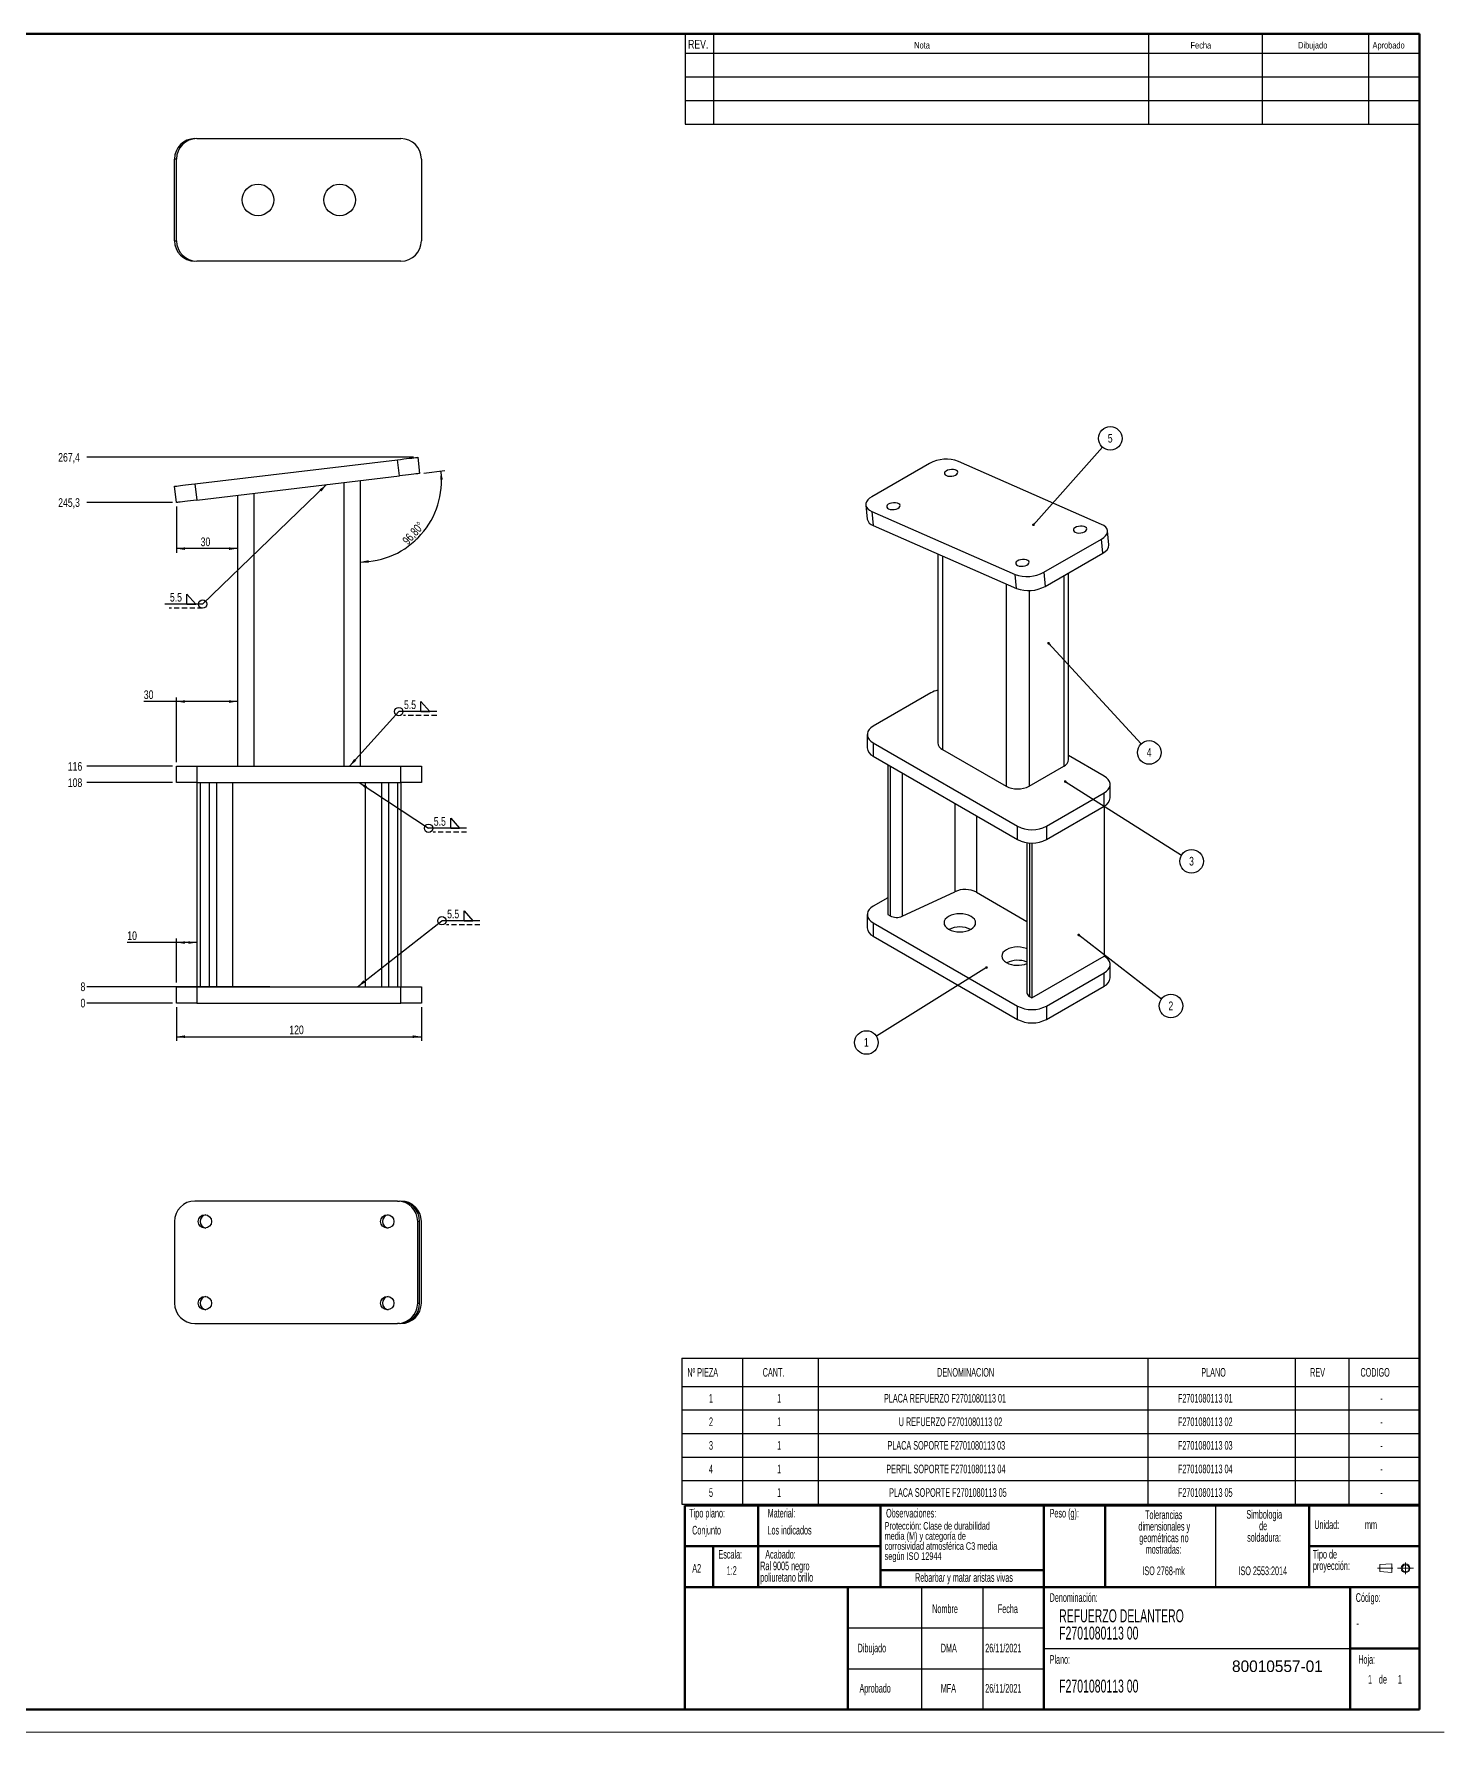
# Model space of a CAD drawing. Header units: millimetres. Extents: x 0 to 594, y 0 to 420.
# Drawn here: x 248.5 to 594, y 0 to 416 of the extents above; entities that cross this region are included whole.
import ezdxf

# ---------------------------------------------------------------- set-up
doc = ezdxf.new("R2010")
doc.units = ezdxf.units.MM
doc.linetypes.add('CENTERX2', pattern=[20.32, 12.7, -2.54, 2.54, -2.54])
doc.linetypes.add('HIDDEN', pattern=[1.905, 1.27, -0.635])
doc.layers.add('FORMATO', color=7, linetype='Continuous')
doc.layers.add('SLD-0', color=179, linetype='Continuous')
doc.styles.add('SLDTEXTSTYLE0', font='TXT', dxfattribs={"width": 0.75})
doc.styles.add('SLDTEXTSTYLE1', font='TXT', dxfattribs={"width": 0.605})
doc.dimstyles.new('SLDDIMSTYLE0', dxfattribs={"dimtxt": 2.116667, "dimasz": 2.116667, "dimexe": 0, "dimexo": 0.0625, "dimgap": 0.529167, "dimtad": 0, "dimtih": 1, "dimtoh": 1, "dimdec": 0, "dimlfac": 2, "dimrnd": 1e-09, "dimdsep": 46, "dimtxsty": 'SLDTEXTSTYLE0', "dimblk1": 'NONE', "dimblk2": 'NONE', "dimsah": 1, "dimcen": 0.09, "dimadec": 0, "dimazin": 2, "dimtfac": 1, "dimtdec": 0, "dimtofl": 0, "dimtmove": 0, "dimatfit": 3, "dimldrblk": 'NONE', "dimfxl": 1, "dimfrac": 2, "dimtolj": 1, "dimtzin": 12, "dimarcsym": 0})
doc.dimstyles.new('SLDDIMSTYLE1', dxfattribs={"dimtxt": 2.116667, "dimasz": 2.116667, "dimexe": 0, "dimexo": 0.0625, "dimgap": 0.529167, "dimtad": 0, "dimtih": 1, "dimtoh": 1, "dimdec": 1, "dimlfac": 2, "dimrnd": 1e-09, "dimzin": 12, "dimdsep": 46, "dimtxsty": 'SLDTEXTSTYLE0', "dimblk1": 'NONE', "dimblk2": 'NONE', "dimsah": 1, "dimcen": 0.09, "dimadec": 0, "dimazin": 3, "dimtfac": 1, "dimtdec": 1, "dimtofl": 0, "dimtmove": 0, "dimatfit": 3, "dimldrblk": 'NONE', "dimfxl": 1, "dimfrac": 2, "dimtolj": 1, "dimtzin": 12, "dimarcsym": 0})
doc.dimstyles.new('SLDDIMSTYLE2', dxfattribs={"dimtxt": 2.116667, "dimasz": 2.116667, "dimexe": 0, "dimexo": 0.0625, "dimgap": 0.529167, "dimtad": 1, "dimdec": 1, "dimlfac": 2, "dimrnd": 1e-09, "dimzin": 12, "dimdsep": 46, "dimtxsty": 'SLDTEXTSTYLE0', "dimsah": 1, "dimcen": 0.09, "dimadec": 0, "dimazin": 3, "dimtfac": 1, "dimtdec": 1, "dimtofl": 0, "dimtmove": 0, "dimatfit": 3, "dimfxl": 1, "dimfrac": 2, "dimtolj": 1, "dimtzin": 12, "dimarcsym": 0})
doc.dimstyles.new('SLDDIMSTYLE3', dxfattribs={"dimtxt": 2.116667, "dimasz": 2.116667, "dimexe": 0, "dimexo": 0.0625, "dimgap": 0.529167, "dimtad": 1, "dimdec": 4, "dimlfac": 2, "dimzin": 12, "dimdsep": 46, "dimtxsty": 'SLDTEXTSTYLE0', "dimsah": 1, "dimcen": 0.09, "dimazin": 3, "dimtfac": 1, "dimtofl": 0, "dimtmove": 0, "dimatfit": 3, "dimfxl": 1, "dimfrac": 2, "dimtolj": 1, "dimtzin": 12, "dimarcsym": 0})
doc.dimstyles.new('SLDDIMSTYLE4', dxfattribs={"dimtxt": 0.18, "dimasz": 2.116667, "dimexe": 0, "dimexo": 0.0625, "dimgap": 0, "dimtad": 0, "dimtih": 1, "dimtoh": 1, "dimdec": 0, "dimrnd": 1e-09, "dimzin": 0, "dimdsep": 46, "dimtxsty": 'Standard', "dimsah": 1, "dimcen": 0.09, "dimadec": 0, "dimazin": 0, "dimtfac": 2.116667, "dimtdec": 0, "dimtofl": 0, "dimtmove": 0, "dimatfit": 3, "dimfxl": 1, "dimfrac": 2, "dimtolj": 1, "dimtzin": 0, "dimarcsym": 0})
doc.dimstyles.new('SLDDIMSTYLE5', dxfattribs={"dimtxt": 0.18, "dimasz": 0.651282, "dimexe": 0, "dimexo": 0.0625, "dimgap": 0, "dimtad": 0, "dimtih": 1, "dimtoh": 1, "dimdec": 0, "dimrnd": 1e-09, "dimzin": 0, "dimdsep": 46, "dimtxsty": 'Standard', "dimblk1": 'DOT', "dimblk2": 'DOT', "dimsah": 1, "dimcen": 0.09, "dimadec": 0, "dimazin": 0, "dimtfac": 0.651282, "dimtdec": 0, "dimtofl": 0, "dimtmove": 0, "dimatfit": 3, "dimldrblk": 'DOT', "dimfxl": 1, "dimfrac": 2, "dimtolj": 1, "dimtzin": 0, "dimarcsym": 0})

# ---------------------------------------------------------------- blocks, each defined once
blk = doc.blocks.new('Bloque3')
at = {"color": 7, "linetype": 'CENTERX2', "lineweight": 18}
for p, q in [((397.92, 130.06), (394.8, 130.06)), ((398.88, 130.02), (402.16, 130.02)), ((400.52, 128.85), (400.52, 131.19))]:
    blk.add_line(p, q, dxfattribs=at)
at = {"color": 7, "linetype": 'Continuous', "lineweight": 18}
for p, q in [((397.68, 130.95), (395.23, 130.77)), ((395.23, 130.77), (395.23, 129.34)), ((397.68, 129.16), (395.23, 129.34)), ((397.68, 130.95), (397.68, 129.16))]:
    blk.add_line(p, q, dxfattribs=at)
for radius in [0.892, 0.713]:
    blk.add_circle((400.52, 130.02), radius, dxfattribs=at)
blk = doc.blocks.new('SW_NOTE_0_1')
at = {"layer": 'SLD-0', "color": 0, "char_height": 3.175, "attachment_point": 1, "style": 'SLDTEXTSTYLE1'}
for s, insert in [('REFUERZO DELANTERO', (0, 4.09)), ('F2701080113 00', (0, -0.14))]:
    blk.add_mtext(s, dxfattribs=dict(at, insert=insert))
blk = doc.blocks.new('SW_NOTE_0_2')
at = {"layer": 'SLD-0', "color": 0, "char_height": 1.8521, "attachment_point": 1, "style": 'SLDTEXTSTYLE1'}
for s, insert in [('media (M) y categoría de', (0, -0.08)), ('Protección: Clase de durabilidad', (0, 2.39)), ('corrosividad atmosférica C3 media', (0, -2.55)), ('según ISO 12944', (0, -5.02))]:
    blk.add_mtext(s, dxfattribs=dict(at, insert=insert))
blk = doc.blocks.new('SW_NOTE_0_3')
at = {"layer": 'SLD-0', "color": 0, "char_height": 2.1167, "attachment_point": 1, "style": 'SLDTEXTSTYLE1'}
for s, insert in [('poliuretano brillo', (0, -0.09)), ('Ral 9005 negro', (0, 2.73))]:
    blk.add_mtext(s, dxfattribs=dict(at, insert=insert))
blk = doc.blocks.new('SW_NOTE_0_4')
at = {"layer": 'SLD-0', "color": 0, "char_height": 2.117, "attachment_point": 2, "style": 'SLDTEXTSTYLE1'}
for s, insert in [('Simbologia', (7.11, 2.73)), ('de', (6.84, -0.09)), ('soldadura:', (7.06, -2.92))]:
    blk.add_mtext(s, dxfattribs=dict(at, insert=insert))
blk = doc.blocks.new('SW_NOTE_0_5')
at = {"layer": 'SLD-0', "color": 0, "attachment_point": 1, "style": 'SLDTEXTSTYLE1'}
for s, insert, char_height in [('Tipo de', (0, 2.73), 2.117), ('proyección:', (0, -0.09), 2.1167)]:
    blk.add_mtext(s, dxfattribs=dict(at, insert=insert, char_height=char_height))
blk = doc.blocks.new('SW_NOTE_0_6')
at = {"layer": 'SLD-0', "color": 0, "attachment_point": 2, "style": 'SLDTEXTSTYLE1'}
for s, insert, char_height in [('dimensionales y', (7.54, -0.09), 2.1167), ('Tolerancias', (7.41, 2.73), 2.1167), ('geométricas no', (7.46, -2.92), 2.1167), ('mostradas:', (7.38, -5.74), 2.117)]:
    blk.add_mtext(s, dxfattribs=dict(at, insert=insert, char_height=char_height))
blk = doc.blocks.new('SW_TABLEANNOTATION_0')
at = {"layer": 'FORMATO', "color": 0}
for p, q in [((0, 0), (0, -6.9)), ((0, 0), (14.94, 0)), ((14.94, 0), (14.94, -6.9)), ((14.94, 0), (33.4, 0)), ((33.4, 0), (33.4, -6.9)), ((33.4, 0), (114.2, 0)), ((114.2, 0), (114.2, -6.9)), ((114.2, 0), (150.3, 0)), ((150.3, 0), (150.3, -6.9)), ((150.3, 0), (163.43, 0)), ((163.43, 0), (163.43, -6.9)), ((163.43, 0), (180.61, 0)), ((180.61, 0), (180.61, -6.9)), ((0, -6.9), (14.94, -6.9)), ((0, -6.9), (0, -12.67)), ((14.94, -6.9), (33.4, -6.9)), ((14.94, -6.9), (14.94, -12.67)), ((33.4, -6.9), (114.2, -6.9)), ((33.4, -6.9), (33.4, -12.67)), ((114.2, -6.9), (150.3, -6.9)), ((114.2, -6.9), (114.2, -12.67)), ((150.3, -6.9), (163.43, -6.9)), ((150.3, -6.9), (150.3, -12.67)), ((163.43, -6.9), (180.61, -6.9)), ((163.43, -6.9), (163.43, -12.67)), ((180.61, -6.9), (180.61, -12.67)), ((0, -12.67), (0, -18.45)), ((0, -12.67), (14.94, -12.67)), ((14.94, -12.67), (14.94, -18.45)), ((14.94, -12.67), (33.4, -12.67)), ((33.4, -12.67), (33.4, -18.45)), ((33.4, -12.67), (114.2, -12.67)), ((114.2, -12.67), (114.2, -18.45)), ((114.2, -12.67), (150.3, -12.67)), ((150.3, -12.67), (150.3, -18.45)), ((150.3, -12.67), (163.43, -12.67)), ((163.43, -12.67), (163.43, -18.45)), ((163.43, -12.67), (180.61, -12.67)), ((180.61, -12.67), (180.61, -18.45)), ((0, -18.45), (0, -24.22)), ((0, -18.45), (14.94, -18.45)), ((14.94, -18.45), (14.94, -24.22)), ((14.94, -18.45), (33.4, -18.45)), ((33.4, -18.45), (33.4, -24.22)), ((33.4, -18.45), (114.2, -18.45)), ((114.2, -18.45), (114.2, -24.22)), ((114.2, -18.45), (150.3, -18.45)), ((150.3, -18.45), (150.3, -24.22)), ((150.3, -18.45), (163.43, -18.45)), ((163.43, -18.45), (163.43, -24.22)), ((163.43, -18.45), (180.61, -18.45)), ((180.61, -18.45), (180.61, -24.22)), ((0, -24.22), (0, -29.99)), ((0, -24.22), (14.94, -24.22)), ((14.94, -24.22), (14.94, -29.99)), ((14.94, -24.22), (33.4, -24.22)), ((33.4, -24.22), (33.4, -29.99)), ((33.4, -24.22), (114.2, -24.22)), ((114.2, -24.22), (114.2, -29.99)), ((114.2, -24.22), (150.3, -24.22)), ((150.3, -24.22), (150.3, -29.99)), ((150.3, -24.22), (163.43, -24.22)), ((163.43, -24.22), (163.43, -29.99)), ((163.43, -24.22), (180.61, -24.22)), ((180.61, -24.22), (180.61, -29.99)), ((0, -29.99), (0, -35.77)), ((0, -29.99), (14.94, -29.99)), ((14.94, -29.99), (14.94, -35.77)), ((14.94, -29.99), (33.4, -29.99)), ((33.4, -29.99), (33.4, -35.77)), ((33.4, -29.99), (114.2, -29.99)), ((114.2, -29.99), (114.2, -35.77)), ((114.2, -29.99), (150.3, -29.99)), ((150.3, -29.99), (150.3, -35.77)), ((150.3, -29.99), (163.43, -29.99)), ((163.43, -29.99), (163.43, -35.77)), ((163.43, -29.99), (180.61, -29.99)), ((180.61, -29.99), (180.61, -35.77)), ((0, -35.77), (14.94, -35.77)), ((14.94, -35.77), (33.4, -35.77)), ((33.4, -35.77), (114.2, -35.77)), ((114.2, -35.77), (150.3, -35.77)), ((150.3, -35.77), (163.43, -35.77)), ((163.43, -35.77), (180.61, -35.77))]:
    blk.add_line(p, q, dxfattribs=at)
at = {"layer": 'FORMATO', "color": 0, "attachment_point": 1, "style": 'SLDTEXTSTYLE1'}
for s, insert, char_height in [('Nº PIEZA', (1.39, -2.4), 2.117), ('CANT.', (19.86, -2.4), 2.117), ('DENOMINACION', (62.59, -2.4), 2.1167), ('PLANO', (127.31, -2.4), 2.117), ('REV', (153.97, -2.4), 2.117), ('CODIGO', (166.3, -2.4), 2.117), ('1', (6.69, -8.74), 2.12), ('1', (23.39, -8.74), 2.12), ('PLACA REFUERZO F2701080113 01', (49.58, -8.74), 2.1167), ('F2701080113 01', (121.59, -8.74), 2.1167), ('-', (171.16, -8.74), 2.12), ('2', (6.69, -14.51), 2.12), ('1', (23.39, -14.51), 2.12), ('U REFUERZO F2701080113 02', (53.18, -14.51), 2.1167), ('F2701080113 02', (121.59, -14.51), 2.1167), ('-', (171.16, -14.51), 2.12), ('3', (6.69, -20.29), 2.12), ('1', (23.39, -20.29), 2.12), ('PLACA SOPORTE F2701080113 03', (50.44, -20.29), 2.1167), ('F2701080113 03', (121.59, -20.29), 2.1167), ('-', (171.16, -20.29), 2.12), ('4', (6.69, -26.06), 2.12), ('1', (23.39, -26.06), 2.12), ('PERFIL SOPORTE F2701080113 04', (50.13, -26.06), 2.1167), ('F2701080113 04', (121.59, -26.06), 2.1167), ('-', (171.16, -26.06), 2.12), ('5', (6.69, -31.84), 2.12), ('1', (23.39, -31.84), 2.12), ('PLACA SOPORTE F2701080113 05', (50.83, -31.84), 2.1167), ('F2701080113 05', (121.59, -31.84), 2.1167), ('-', (171.16, -31.84), 2.12)]:
    blk.add_mtext(s, dxfattribs=dict(at, insert=insert, char_height=char_height))
blk = doc.blocks.new('_D')
at = {"layer": 'FORMATO', "transparency": 16777216}
blk.add_line((282.45, 178.61), (261.52, 178.61), dxfattribs=at)
at = {"layer": 'FORMATO', "transparency": 16777216, "insert": (259.95, 179.66), "char_height": 2.12, "attachment_point": 1, "style": 'SLDTEXTSTYLE0'}
blk.add_mtext('0', dxfattribs=at)
blk = doc.blocks.new('_None')
blk = doc.blocks.new('_D_1')
at = {"layer": 'FORMATO', "color": 7, "transparency": 16777216}
blk.add_line((306.32, 182.61), (261.52, 182.61), dxfattribs=at)
at = {"layer": 'FORMATO', "color": 7, "transparency": 16777216, "insert": (259.95, 183.66), "char_height": 2.12, "attachment_point": 1, "style": 'SLDTEXTSTYLE0'}
blk.add_mtext('8', dxfattribs=at)
blk = doc.blocks.new('_D_2')
at = {"layer": 'FORMATO', "color": 7, "transparency": 16777216}
blk.add_line((282.45, 232.61), (261.52, 232.61), dxfattribs=at)
at = {"layer": 'FORMATO', "color": 7, "transparency": 16777216, "insert": (256.83, 233.66), "char_height": 2.117, "attachment_point": 1, "style": 'SLDTEXTSTYLE0'}
blk.add_mtext('108', dxfattribs=at)
blk = doc.blocks.new('_D_3')
at = {"layer": 'FORMATO', "color": 7, "transparency": 16777216}
blk.add_line((282.45, 236.61), (261.52, 236.61), dxfattribs=at)
at = {"layer": 'FORMATO', "color": 7, "transparency": 16777216, "insert": (256.83, 237.66), "char_height": 2.117, "attachment_point": 1, "style": 'SLDTEXTSTYLE0'}
blk.add_mtext('116', dxfattribs=at)
blk = doc.blocks.new('_D_4')
at = {"layer": 'FORMATO', "color": 7, "transparency": 16777216}
blk.add_line((282.45, 301.25), (261.52, 301.25), dxfattribs=at)
at = {"layer": 'FORMATO', "color": 7, "transparency": 16777216, "insert": (254.48, 302.29), "char_height": 2.117, "attachment_point": 1, "style": 'SLDTEXTSTYLE0'}
blk.add_mtext('245,3', dxfattribs=at)
blk = doc.blocks.new('_D_5')
at = {"layer": 'FORMATO', "color": 7, "transparency": 16777216}
blk.add_line((341.55, 312.32), (261.52, 312.32), dxfattribs=at)
at = {"layer": 'FORMATO', "color": 7, "transparency": 16777216, "insert": (254.48, 313.37), "char_height": 2.117, "attachment_point": 1, "style": 'SLDTEXTSTYLE0'}
blk.add_mtext('267,4', dxfattribs=at)
blk = doc.blocks.new('_D_6')
at = {"layer": 'FORMATO', "color": 7, "transparency": 16777216}
for p, q in [((283.45, 177.61), (283.45, 169.37)), ((343.45, 177.61), (343.45, 169.37)), ((283.45, 170.37), (343.45, 170.37))]:
    blk.add_line(p, q, dxfattribs=at)
for points in [[(283.45, 170.37), (285.56, 170.04), (285.56, 170.7)], [(343.45, 170.37), (341.33, 170.7), (341.33, 170.04)]]:
    blk.add_solid(points, dxfattribs=at)
at = {"layer": 'FORMATO', "color": 7, "transparency": 16777216, "insert": (311.1, 173.1), "char_height": 2.117, "attachment_point": 1, "style": 'SLDTEXTSTYLE0'}
blk.add_mtext('120', dxfattribs=at)
blk = doc.blocks.new('_D_7')
at = {"layer": 'FORMATO', "color": 7, "transparency": 16777216}
for p, q in [((283.45, 193.44), (271.41, 193.44)), ((283.45, 183.61), (283.45, 194.44)), ((288.45, 193.44), (283.45, 193.44))]:
    blk.add_line(p, q, dxfattribs=at)
for points in [[(283.45, 193.44), (285.56, 193.11), (285.56, 193.76)], [(288.45, 193.44), (286.33, 193.76), (286.33, 193.11)]]:
    blk.add_solid(points, dxfattribs=at)
at = {"layer": 'FORMATO', "color": 7, "transparency": 16777216, "insert": (271.41, 196.17), "char_height": 2.117, "attachment_point": 1, "style": 'SLDTEXTSTYLE0'}
blk.add_mtext('10', dxfattribs=at)
blk = doc.blocks.new('_D_8')
at = {"layer": 'FORMATO', "color": 7, "transparency": 16777216}
for p, q in [((283.45, 252.49), (275.45, 252.49)), ((283.45, 237.61), (283.45, 253.49)), ((298.45, 252.49), (283.45, 252.49))]:
    blk.add_line(p, q, dxfattribs=at)
for points in [[(283.45, 252.49), (285.56, 252.16), (285.56, 252.81)], [(298.45, 252.49), (296.33, 252.81), (296.33, 252.16)]]:
    blk.add_solid(points, dxfattribs=at)
at = {"layer": 'FORMATO', "color": 7, "transparency": 16777216, "insert": (275.45, 255.22), "char_height": 2.117, "attachment_point": 1, "style": 'SLDTEXTSTYLE0'}
blk.add_mtext('30', dxfattribs=at)
blk = doc.blocks.new('_D_9')
at = {"layer": 'FORMATO', "color": 7, "transparency": 16777216}
for p, q in [((283.45, 300.25), (283.45, 288.95)), ((298.45, 289.95), (283.45, 289.95))]:
    blk.add_line(p, q, dxfattribs=at)
for points in [[(283.45, 289.95), (285.56, 289.62), (285.56, 290.27)], [(298.45, 289.95), (296.33, 290.27), (296.33, 289.62)]]:
    blk.add_solid(points, dxfattribs=at)
at = {"layer": 'FORMATO', "color": 7, "transparency": 16777216, "insert": (289.38, 292.67), "char_height": 2.117, "attachment_point": 1, "style": 'SLDTEXTSTYLE0'}
blk.add_mtext('30', dxfattribs=at)
blk = doc.blocks.new('_D_10')
at = {"layer": 'FORMATO', "color": 7, "transparency": 16777216}
blk.add_line((344.02, 308.47), (349.24, 309.09), dxfattribs=at)
blk.add_arc((328.45, 306.61), 19.94, 270, 6.8, dxfattribs=at)
for points in [[(348.24, 308.97), (348.06, 306.84), (348.71, 306.88)], [(328.45, 286.67), (330.58, 286.46), (330.54, 287.11)]]:
    blk.add_solid(points, dxfattribs=at)
at = {"layer": 'FORMATO', "color": 7, "transparency": 16777216, "insert": (338.6, 292.13), "char_height": 2.117, "attachment_point": 1, "rotation": 48.4, "style": 'SLDTEXTSTYLE0'}
blk.add_mtext('96,80°', dxfattribs=at)
blk = doc.blocks.new('SW_SYMBOL_WELD_FILL')
at = {"layer": 'FORMATO', "color": 0}
for p, q in [((100, 0), (100, 900)), ((100, 900), (900, 0)), ((100, 0), (900, 0))]:
    blk.add_line(p, q, dxfattribs=at)
blk = doc.blocks.new('SW_WELDSYMBOL_0')
at = {"layer": 'FORMATO', "color": 0}
blk.add_line((9.3, 0), (0, 0), dxfattribs=at)
at = {"layer": 'FORMATO', "color": 0, "linetype": 'HIDDEN'}
blk.add_line((9.3, -1), (1.13, -1), dxfattribs=at)
at = {"layer": 'FORMATO', "color": 0}
blk.add_circle((0, 0), 1.02, dxfattribs=at)
at = {"layer": 'FORMATO', "color": 0, "xscale": 0.0027037109375, "yscale": 0.0027037109375, "zscale": 0.0027037109375}
blk.add_blockref('SW_SYMBOL_WELD_FILL', (5.17, 0.01), dxfattribs=at)
at = {"layer": 'FORMATO', "color": 0, "insert": (1.28, 2.73), "char_height": 2.117, "attachment_point": 1, "style": 'SLDTEXTSTYLE0'}
blk.add_mtext('5.5', dxfattribs=at)
blk = doc.blocks.new('SW_WELDSYMBOL_1')
at = {"layer": 'FORMATO', "color": 0}
blk.add_line((9.3, 0), (0, 0), dxfattribs=at)
at = {"layer": 'FORMATO', "color": 0, "linetype": 'HIDDEN'}
blk.add_line((9.3, -1), (1.13, -1), dxfattribs=at)
at = {"layer": 'FORMATO', "color": 0}
blk.add_circle((0, 0), 1.02, dxfattribs=at)
at = {"layer": 'FORMATO', "color": 0, "xscale": 0.0027037109375, "yscale": 0.0027037109375, "zscale": 0.0027037109375}
blk.add_blockref('SW_SYMBOL_WELD_FILL', (5.17, 0.01), dxfattribs=at)
at = {"layer": 'FORMATO', "color": 0, "insert": (1.28, 2.73), "char_height": 2.117, "attachment_point": 1, "style": 'SLDTEXTSTYLE0'}
blk.add_mtext('5.5', dxfattribs=at)
blk = doc.blocks.new('SW_WELDSYMBOL_2')
at = {"layer": 'FORMATO', "color": 0}
blk.add_line((9.3, 0), (0, 0), dxfattribs=at)
at = {"layer": 'FORMATO', "color": 0, "linetype": 'HIDDEN'}
blk.add_line((9.3, -1), (1.13, -1), dxfattribs=at)
at = {"layer": 'FORMATO', "color": 0}
blk.add_circle((0, 0), 1.02, dxfattribs=at)
at = {"layer": 'FORMATO', "color": 0, "xscale": 0.0027037109375, "yscale": 0.0027037109375, "zscale": 0.0027037109375}
blk.add_blockref('SW_SYMBOL_WELD_FILL', (5.17, 0.01), dxfattribs=at)
at = {"layer": 'FORMATO', "color": 0, "insert": (1.28, 2.73), "char_height": 2.117, "attachment_point": 1, "style": 'SLDTEXTSTYLE0'}
blk.add_mtext('5.5', dxfattribs=at)
blk = doc.blocks.new('SW_WELDSYMBOL_3')
at = {"layer": 'FORMATO', "color": 0}
blk.add_line((0, 0), (-9.3, 0), dxfattribs=at)
at = {"layer": 'FORMATO', "color": 0, "linetype": 'HIDDEN'}
blk.add_line((0, -1), (-8.17, -1), dxfattribs=at)
at = {"layer": 'FORMATO', "color": 0}
blk.add_circle((0, 0), 1.02, dxfattribs=at)
at = {"layer": 'FORMATO', "color": 0, "xscale": 0.0027037109375, "yscale": 0.0027037109375, "zscale": 0.0027037109375}
blk.add_blockref('SW_SYMBOL_WELD_FILL', (-4.12, 0.01), dxfattribs=at)
at = {"layer": 'FORMATO', "color": 0, "insert": (-8.02, 2.73), "char_height": 2.117, "attachment_point": 1, "style": 'SLDTEXTSTYLE0'}
blk.add_mtext('5.5', dxfattribs=at)
blk = doc.blocks.new('SW_NOTE_0_7')
at = {"layer": 'FORMATO', "color": 0}
blk.add_circle((1.92, 2.16), 2.89, dxfattribs=at)
at = {"layer": 'FORMATO', "color": 0, "insert": (1.9, 3.24), "char_height": 2.12, "attachment_point": 2, "style": 'SLDTEXTSTYLE0'}
blk.add_mtext('5', dxfattribs=at)
blk = doc.blocks.new('_Dot')
at = {"color": 0, "linetype": 'ByBlock', "lineweight": -2}
blk.add_line((-0.5, 0), (-1, 0), dxfattribs=at)
at = {"color": 0, "linetype": 'ByBlock', "const_width": 0.5}
blk.add_lwpolyline([(-0.25, 0, 1), (0.25, 0, 1)], format="xyb", close=True, dxfattribs=at)
blk = doc.blocks.new('SW_NOTE_0_8')
at = {"layer": 'FORMATO', "color": 0}
blk.add_circle((1.96, -2.12), 2.89, dxfattribs=at)
at = {"layer": 'FORMATO', "color": 0, "insert": (1.94, -1.04), "char_height": 2.12, "attachment_point": 2, "style": 'SLDTEXTSTYLE0'}
blk.add_mtext('4', dxfattribs=at)
blk = doc.blocks.new('SW_NOTE_0_9')
at = {"layer": 'FORMATO', "color": 0}
blk.add_circle((2.44, -1.54), 2.89, dxfattribs=at)
at = {"layer": 'FORMATO', "color": 0, "insert": (2.42, -0.46), "char_height": 2.12, "attachment_point": 2, "style": 'SLDTEXTSTYLE0'}
blk.add_mtext('3', dxfattribs=at)
blk = doc.blocks.new('SW_NOTE_0_10')
at = {"layer": 'FORMATO', "color": 0}
blk.add_circle((2.29, -1.76), 2.89, dxfattribs=at)
at = {"layer": 'FORMATO', "color": 0, "insert": (2.27, -0.68), "char_height": 2.12, "attachment_point": 2, "style": 'SLDTEXTSTYLE0'}
blk.add_mtext('2', dxfattribs=at)
blk = doc.blocks.new('SW_NOTE_0_11')
at = {"layer": 'FORMATO', "color": 0}
blk.add_circle((-2.45, -1.53), 2.89, dxfattribs=at)
at = {"layer": 'FORMATO', "color": 0, "insert": (-2.47, -0.45), "char_height": 2.12, "attachment_point": 2, "style": 'SLDTEXTSTYLE0'}
blk.add_mtext('1', dxfattribs=at)

msp = doc.modelspace()

# ---------------------------------------------------------------- linework, layer by layer
at = {"color": 7, "linetype": 'Continuous', "lineweight": 25}
for p, q in [((288.446089, 390.394936), (338.446089, 390.394936)), ((282.972473, 365.394937), (282.972473, 385.394936)), ((283.44609, 385.394936), (282.972473, 385.394936)), ((283.44609, 365.394937), (283.44609, 385.394936)), ((343.446088, 385.394936), (343.446088, 365.394937)), ((282.972473, 365.394937), (283.44609, 365.394937)), ((338.446089, 360.394937), (288.446089, 360.394937)), ((342.550404, 312.323), (343.02402, 308.35114)), ((287.937301, 305.81079), (337.585575, 311.730977)), ((338.059192, 307.759117), (337.585575, 311.730977)), ((467.968897, 310.823459), (453.826761, 302.659378)), ((510.121725, 295.888674), (475.015094, 311.321227)), ((283.44609, 301.2469), (282.972473, 305.218767)), ((287.937301, 305.81079), (288.410916, 301.838923)), ((288.410916, 301.838923), (338.059192, 307.759117)), ((324.446089, 306.135859), (324.446089, 236.612827)), ((328.446089, 306.612831), (328.446089, 236.612827)), ((298.446089, 303.035546), (298.446089, 236.612827)), ((302.446089, 303.512517), (302.446089, 236.612827)), ((452.360999, 300.631157), (452.695896, 297.194633)), ((453.801891, 299.075106), (488.908522, 283.642553)), ((453.801891, 299.075106), (454.136788, 295.638582)), ((454.136788, 295.638582), (489.24342, 280.206035)), ((495.95472, 284.140321), (510.096855, 292.304402)), ((510.431753, 288.867884), (510.096855, 292.304402)), ((511.897514, 290.896105), (511.562618, 294.332622)), ((469.960648, 288.682561), (469.960648, 242.364455)), ((496.289618, 280.703803), (510.431753, 288.867884)), ((489.24342, 280.206035), (488.908522, 283.642553)), ((495.95472, 284.140321), (496.289618, 280.703803)), ((502.002279, 238.282414), (502.002279, 284.001653)), ((468.303794, 254.610576), (454.161659, 246.446495)), ((452.697192, 244.405475), (452.697192, 241.139311)), ((454.161658, 242.364455), (489.516998, 221.954252)), ((454.161658, 242.364455), (454.161658, 239.098291)), ((454.161658, 239.098291), (489.516998, 218.688088)), ((471.132221, 240.731638), (486.68857, 231.751149)), ((510.730201, 234.200373), (502.002279, 239.238895)), ((283.44609, 232.612826), (283.44609, 236.612827)), ((283.44609, 236.612827), (288.446089, 236.612827)), ((288.446089, 236.612827), (288.446089, 232.612826)), ((288.446089, 236.612827), (338.446089, 236.612827)), ((338.446089, 232.612826), (338.446089, 236.612827)), ((338.446089, 236.612827), (343.446088, 236.612827)), ((343.446088, 236.612827), (343.446088, 232.612826)), ((457.697192, 237.057271), (457.697192, 200.312271)), ((492.345424, 231.751149), (500.830706, 236.649598)), ((288.446089, 232.612826), (283.44609, 232.612826)), ((288.446089, 232.612826), (338.446089, 232.612826)), ((288.446089, 232.612826), (288.446089, 182.612827)), ((289.261406, 232.612826), (289.261406, 182.612827)), ((291.499079, 232.612826), (291.499079, 182.612827)), ((293.228391, 232.612826), (293.228391, 182.612827)), ((297.206479, 232.612826), (297.206479, 182.612827)), ((329.685699, 232.612826), (329.685699, 182.612827)), ((333.663787, 232.612826), (333.663787, 182.612827)), ((335.393098, 232.612826), (335.393098, 182.612827)), ((337.630772, 232.612826), (337.630772, 182.612827)), ((343.446088, 232.612826), (338.446089, 232.612826)), ((338.446089, 232.612826), (338.446089, 182.612827)), ((496.588065, 221.954252), (510.7302, 230.118333)), ((510.7302, 226.852169), (510.7302, 230.118333)), ((512.194667, 228.89319), (512.194667, 232.159353)), ((496.588065, 218.688088), (510.7302, 226.852169)), ((510.730201, 226.852169), (510.730201, 190.107169)), ((489.516998, 218.688088), (489.516998, 221.954252)), ((496.588065, 221.954252), (496.588065, 218.688088)), ((491.817006, 217.932183), (491.817006, 181.153343)), ((493.052532, 217.842671), (493.052532, 179.902068)), ((457.697193, 204.394311), (454.161659, 202.353291)), ((461.280669, 199.888482), (474.137719, 205.898875)), ((479.483428, 205.737144), (491.817006, 198.617121)), ((452.697192, 200.312271), (452.697192, 197.046108)), ((457.697192, 200.312271), (458.273708, 199.979456)), ((454.161658, 198.271251), (489.516998, 177.861048)), ((454.161658, 198.271251), (454.161658, 195.005088)), ((454.161658, 195.005088), (489.516998, 174.594885)), ((493.052532, 179.902068), (510.730201, 190.107169)), ((512.194667, 184.799986), (512.194667, 188.06615)), ((496.588065, 177.861048), (510.7302, 186.025129)), ((510.7302, 182.758966), (510.7302, 186.025129)), ((283.44609, 178.612826), (283.44609, 182.612827)), ((283.44609, 182.612827), (288.446089, 182.612827)), ((288.446089, 182.612827), (288.446089, 178.612826)), ((288.446089, 182.612827), (338.446089, 182.612827)), ((338.446089, 178.612826), (338.446089, 182.612827)), ((338.446089, 182.612827), (343.446088, 182.612827)), ((343.446088, 182.612827), (343.446088, 178.612826)), ((492.476015, 180.234884), (493.052532, 179.902068)), ((496.588065, 174.594885), (510.7302, 182.758966)), ((288.446089, 178.612826), (283.44609, 178.612826)), ((288.446089, 178.612826), (338.446089, 178.612826)), ((343.446088, 178.612826), (338.446089, 178.612826)), ((489.516998, 174.594885), (489.516998, 177.861048)), ((496.588065, 177.861048), (496.588065, 174.594885)), ((337.585575, 130.101265), (287.937301, 130.101265)), ((337.585575, 130.101265), (338.059192, 130.101265)), ((282.972473, 125.101266), (282.972473, 105.101266)), ((342.550404, 105.101266), (342.550404, 125.101266)), ((343.02402, 125.101266), (342.550404, 125.101266)), ((343.02402, 105.101266), (343.02402, 125.101266)), ((343.446088, 105.101266), (343.446088, 125.101266)), ((342.550404, 105.101266), (343.02402, 105.101266)), ((287.937301, 100.101266), (337.585575, 100.101266)), ((338.059192, 100.101266), (337.585575, 100.101266))]:
    msp.add_line(p, q, dxfattribs=at)
at = {"color": 8, "linetype": 'Continuous', "lineweight": 25}
for p, q in [((471.132221, 288.167546), (471.132221, 240.731638)), ((500.830706, 283.325317), (500.830706, 236.649598)), ((486.68857, 281.329123), (486.68857, 231.751149)), ((492.345424, 279.692053), (492.345424, 231.751149)), ((458.273708, 236.724456), (458.273708, 199.979456)), ((461.280669, 234.988573), (461.280669, 199.888482)), ((474.137719, 227.566357), (474.137719, 205.898875)), ((479.483428, 224.480344), (479.483428, 205.737144)), ((492.476015, 217.86192), (492.476015, 180.234884))]:
    msp.add_line(p, q, dxfattribs=at)
at = {"color": 7, "linetype": 'Continuous', "lineweight": 18}
msp.add_line((0, 0), (594.000003, 0), dxfattribs=at)
at = {"color": 7, "linetype": 'Continuous', "lineweight": 25, "flags": 128}
for points in [[(337.585575, 311.730977), (338.362246, 311.823588), (339.119791, 311.913919), (339.83956, 311.999749), (340.503828, 312.078964), (341.096238, 312.149595), (341.602206, 312.20993), (342.00927, 312.258478), (342.307407, 312.294032), (342.489279, 312.315714), (342.550404, 312.323)], [(343.02402, 308.35114), (342.962894, 308.343854), (342.781023, 308.322158), (342.482887, 308.286618), (342.075822, 308.23807), (341.569855, 308.177736), (340.977445, 308.107104), (340.313177, 308.02789), (339.593408, 307.942059), (338.835863, 307.851728), (338.059192, 307.759117)], [(472.068165, 307.835033), (472.46148, 307.714851), (472.923514, 307.665187), (473.413217, 307.690466), (473.887073, 307.788435), (474.302981, 307.950396), (474.623985, 308.161951), (474.821561, 308.404302), (474.878155, 308.655917), (474.788738, 308.894444), (474.561255, 309.098679), (474.215918, 309.250487), (473.783413, 309.336377), (473.30217, 309.348708), (472.814949, 309.286385), (472.36504, 309.154952), (471.992423, 308.966088), (471.730205, 308.736574), (471.601684, 308.486798), (471.61828, 308.238958), (471.778521, 308.015073), (472.068165, 307.835033)], [(282.972473, 305.218767), (283.033598, 305.226054), (283.21547, 305.247735), (283.513607, 305.283289), (283.920671, 305.331822), (284.426638, 305.392157), (285.019049, 305.462804), (285.683316, 305.542018), (286.403085, 305.627834), (287.160631, 305.718165), (287.937301, 305.81079)], [(288.410916, 301.838923), (287.634247, 301.746313), (286.8767, 301.655974), (286.156931, 301.570151), (285.492664, 301.490944), (284.900253, 301.420297), (284.394286, 301.35997), (283.987223, 301.31143), (283.689085, 301.275875), (283.507214, 301.254187), (283.44609, 301.2469)], [(453.826761, 302.659378), (453.266158, 302.281505), (452.829257, 301.868238), (452.529335, 301.432113), (452.375503, 300.986382), (452.372437, 300.544597), (452.520231, 300.120176), (452.814392, 299.72601), (453.245982, 299.374097), (453.801891, 299.075106)], [(457.92603, 299.670952), (458.319344, 299.550769), (458.781379, 299.501106), (459.271081, 299.526385), (459.744938, 299.624354), (460.160845, 299.786315), (460.481849, 299.99787), (460.679426, 300.240221), (460.73602, 300.491836), (460.646603, 300.730363), (460.41912, 300.934598), (460.073783, 301.086406), (459.641278, 301.172296), (459.160035, 301.184627), (458.672813, 301.122304), (458.222904, 300.990871), (457.850287, 300.802007), (457.588069, 300.572493), (457.459548, 300.322717), (457.476145, 300.074877), (457.636385, 299.850992), (457.92603, 299.670952)], [(503.664135, 293.945743), (504.057449, 293.825561), (504.519483, 293.775898), (505.009186, 293.801177), (505.483042, 293.899145), (505.898951, 294.061106), (506.219955, 294.272661), (506.41753, 294.515012), (506.474124, 294.766627), (506.384707, 295.005155), (506.157224, 295.209389), (505.811887, 295.361198), (505.379382, 295.447088), (504.898139, 295.459419), (504.410917, 295.397096), (503.96101, 295.265662), (503.588392, 295.076798), (503.326173, 294.847285), (503.197652, 294.597509), (503.214249, 294.349669), (503.374489, 294.125784), (503.664135, 293.945743)], [(510.096855, 292.304402), (510.657459, 292.682262), (511.09436, 293.095542), (511.394282, 293.531667), (511.548114, 293.977398), (511.551179, 294.419184), (511.403386, 294.843604), (511.109225, 295.237769), (510.677634, 295.589683), (510.121725, 295.888674)], [(489.521999, 285.781662), (489.915313, 285.66148), (490.377347, 285.611817), (490.86705, 285.637095), (491.340907, 285.735064), (491.756815, 285.897025), (492.077819, 286.10858), (492.275394, 286.350932), (492.331988, 286.602547), (492.242571, 286.841074), (492.015088, 287.045308), (491.669752, 287.197117), (491.237246, 287.283007), (490.756003, 287.295338), (490.268782, 287.233015), (489.818874, 287.101581), (489.446256, 286.912717), (489.184038, 286.683204), (489.055516, 286.433427), (489.072113, 286.185588), (489.232353, 285.961702), (489.521999, 285.781662)], [(454.161659, 246.446495), (453.601432, 246.061068), (453.165653, 245.625337), (452.867563, 245.15254), (452.716218, 244.657045), (452.716218, 244.153905), (452.867563, 243.658409), (453.165653, 243.185613), (453.601432, 242.749882), (454.161658, 242.364455)], [(510.7302, 230.118333), (511.290427, 230.50376), (511.726206, 230.939492), (512.024296, 231.412288), (512.175641, 231.907783), (512.175641, 232.410923), (512.024296, 232.906419), (511.726206, 233.379215), (511.290427, 233.814947), (510.730201, 234.200373)], [(454.161659, 202.353291), (453.601432, 201.967864), (453.165653, 201.532133), (452.867563, 201.059336), (452.716218, 200.563841), (452.716218, 200.060702), (452.867563, 199.565206), (453.165653, 199.092409), (453.601432, 198.656678), (454.161658, 198.271251)], [(472.634823, 196.68946), (473.222027, 196.411262), (473.891964, 196.204542), (474.618887, 196.077244), (475.374862, 196.034261), (476.130837, 196.077244), (476.85776, 196.204542), (477.527696, 196.411262), (478.114901, 196.68946), (478.596806, 197.028446), (478.954895, 197.415192), (479.175405, 197.834836), (479.249862, 198.271251), (479.175404, 198.707666), (478.954895, 199.12731), (478.596807, 199.514056), (478.114901, 199.853041), (477.527697, 200.13124), (476.85776, 200.33796), (476.130837, 200.465258), (475.374862, 200.50824), (474.618887, 200.465257), (473.891963, 200.33796), (473.222027, 200.13124), (472.634823, 199.853042), (472.152917, 199.514056), (471.794828, 199.12731), (471.574319, 198.707666), (471.499862, 198.271251), (471.574319, 197.834836), (471.794829, 197.415192), (472.152917, 197.028446), (472.634823, 196.68946)], [(491.817006, 191.907492), (491.669832, 191.967159), (490.999895, 192.173879), (490.272973, 192.301176), (489.516997, 192.34416), (488.761022, 192.301176), (488.034099, 192.173879), (487.364163, 191.967159), (486.776958, 191.68896), (486.295053, 191.349975), (485.936964, 190.963229), (485.716454, 190.543585), (485.641997, 190.10717), (485.716455, 189.670754), (485.936964, 189.251111), (486.295052, 188.864365), (486.776958, 188.525379)], [(510.7302, 186.025129), (511.290427, 186.410556), (511.726206, 186.846288), (512.024296, 187.319084), (512.175641, 187.814579), (512.175641, 188.317719), (512.024296, 188.813215), (511.726206, 189.286011), (511.290427, 189.721743), (510.730201, 190.107169)]]:
    msp.add_lwpolyline(points, dxfattribs=at)
at = {"color": 7, "linetype": 'Continuous', "lineweight": 25}
for centre, radius in [((303.446089, 375.394937), 3.875), ((323.446089, 375.394937), 3.875), ((290.42159, 125.09323), 1.641966), ((335.105039, 125.09323), 1.641966), ((290.421587, 105.09323), 1.641965), ((335.105036, 105.09323), 1.641965)]:
    msp.add_circle(centre, radius, dxfattribs=at)
for centre, radius, start, end in [((287.95495, 385.41246), 4.982508, 90.20295029, 180.20150509), ((288.428563, 385.412464), 4.982504, 90.20292496, 180.20155192), ((288.446089, 385.394937), 5, 90, 180), ((338.446089, 385.394937), 5, 0, 90), ((287.95495, 365.377414), 4.982508, 179.79849491, 269.79704971), ((288.428563, 365.37741), 4.982504, 179.79844808, 269.79707504), ((288.446089, 365.394937), 5, 180, 270), ((338.446089, 365.394937), 5, 270, 0), ((472.043939, 303.259258), 8.592037, 69.76915767, 118.31256646), ((454.674692, 297.581831), 2.016322, 191.07136105, 254.52754393), ((509.519648, 291.070798), 2.384275, 292.49174813, 355.79824046), ((491.879678, 291.704521), 8.592037, 249.76915767, 298.31256646), ((492.216162, 288.245534), 8.571507, 249.70726212, 298.374462), ((471.34566, 249.142348), 6.257353, 102.78783456, 119.08631509), ((471.962477, 242.564081), 2.011758, 185.69481757, 245.62533431), ((455.136069, 241.343347), 2.447397, 184.7822117, 246.53793741), ((500.00045, 238.482041), 2.011759, 294.37465339, 354.30516237), ((489.516997, 237.209993), 6.148087, 242.60966961, 297.39033135), ((509.69534, 229.140599), 2.511543, 294.33315298, 354.34668361), ((493.052531, 228.740315), 7.651839, 242.4805234, 297.51948276), ((493.052531, 225.474151), 7.651839, 242.48052425, 297.51948191), ((476.64053, 200.197566), 6.226475, 62.83321343, 113.70094139), ((459.872837, 203.095461), 3.502385, 242.83317316, 293.70099824), ((455.136069, 197.250143), 2.447397, 184.7822117, 246.53793741), ((475.374862, 191.247315), 6.006191, 63.83781057, 116.16218699), ((489.535236, 193.911022), 6.050888, 242.88056794, 292.1539595), ((489.530504, 183.006843), 6.08075, 67.91245173, 115.95905125), ((509.69534, 185.047396), 2.511543, 294.33315298, 354.34668361), ((492.933457, 181.25876), 1.121417, 185.39399935, 245.92614155), ((493.052531, 184.647111), 7.651839, 242.4805234, 297.51948276), ((493.052531, 181.380948), 7.651839, 242.48052425, 297.51948191), ((287.95495, 125.118789), 4.982508, 90.20295029, 180.20150509), ((337.567926, 125.118789), 4.982508, 359.79849491, 89.79704971), ((338.041543, 125.118789), 4.982508, 359.79849491, 89.79704971), ((338.446089, 125.101266), 5, 0, 90), ((290.904538, 125.101266), 1.651404, 98.63758839, 261.36241161), ((335.587986, 125.101266), 1.651404, 98.63764206, 261.36235794), ((287.95495, 105.083743), 4.982508, 179.79849491, 269.79704971), ((290.904538, 105.101266), 1.651404, 98.63760287, 261.36239713), ((335.587987, 105.101266), 1.651405, 98.63765653, 261.36234347), ((337.567926, 105.083743), 4.982508, 270.20295029, 0.20150509), ((338.041543, 105.083743), 4.982508, 270.20295029, 0.20150509), ((338.446089, 105.101266), 5, 270, 0)]:
    msp.add_arc(centre, radius, start, end, dxfattribs=at)
at = {"layer": 'FORMATO', "color": 7, "lineweight": 50}
for p, q in [((587.96843, 416.046577), (17.784448, 416.046577)), ((587.96843, 5.5), (587.96843, 416.046577)), ((17.784448, 5.5), (587.96843, 5.5))]:
    msp.add_line(p, q, dxfattribs=at)
at = {"layer": 'FORMATO'}
for p, q in [((408.059897, 416.046577), (587.96843, 416.046577)), ((408.059897, 416.046577), (408.059897, 393.912162)), ((415.001996, 416.046577), (415.001996, 393.912162)), ((521.625481, 416.046577), (521.625481, 393.912162)), ((549.430668, 416.046577), (549.430668, 393.912162)), ((575.481173, 416.046577), (575.481173, 393.912162)), ((587.96843, 416.046577), (587.96843, 393.912162)), ((408.059897, 411.312162), (587.96843, 411.312162)), ((408.059897, 405.512162), (587.96843, 405.512162)), ((408.059897, 399.712162), (587.96843, 399.712162)), ((408.059897, 393.912162), (587.96843, 393.912162))]:
    msp.add_line(p, q, dxfattribs=at)
at = {"layer": 'FORMATO', "lineweight": 50}
for q in [(587.96843, 55.5), (407.96843, 5.5)]:
    msp.add_line((407.96843, 55.5), q, dxfattribs=at)
at = {"layer": 'SLD-0', "lineweight": 50}
for p, q in [((425.96843, 55.5), (425.96843, 35.5)), ((455.96843, 55.5), (455.96843, 35.5)), ((495.96843, 55.5), (495.96843, 35.5)), ((510.96843, 55.5), (510.96843, 35.5)), ((560.96843, 55.5), (560.96843, 35.5)), ((407.96843, 45.5), (425.96843, 45.5)), ((414.96843, 45.5), (414.96843, 35.5)), ((425.96843, 45.5), (455.96843, 45.5)), ((560.96843, 45.5), (587.96843, 45.5)), ((455.96843, 39.657928), (495.96843, 39.657928)), ((407.96843, 35.5), (587.96843, 35.5)), ((447.96843, 35.5), (447.96843, 5.5)), ((495.96843, 35.5), (495.96843, 5.5)), ((570.96843, 35.5), (570.96843, 5.5)), ((570.96843, 20.5), (587.96843, 20.5))]:
    msp.add_line(p, q, dxfattribs=at)
at = {"layer": 'SLD-0'}
for p, q in [((538.05014, 55.5), (538.05014, 35.5)), ((465.96843, 35.5), (465.96843, 5.5)), ((480.96843, 35.5), (480.96843, 5.5)), ((447.96843, 25.5), (495.96843, 25.5)), ((495.96843, 20.5), (570.96843, 20.5)), ((447.96843, 15.5), (495.96843, 15.5))]:
    msp.add_line(p, q, dxfattribs=at)

# ---------------------------------------------------------------- block references
at = {"color": 7, "linetype": 'Continuous', "xscale": 1.2, "yscale": 1.2, "zscale": 1.2}
msp.add_blockref('Bloque3', (103.957674, -115.907552), dxfattribs=at)
at = {"layer": 'FORMATO', "color": 7}
for name, p in [('SW_NOTE_0_7', (510.316623, 314.808057)), ('SW_WELDSYMBOL_3', (289.870419, 276.365074)), ('SW_WELDSYMBOL_2', (337.911045, 250.031009)), ('SW_NOTE_0_8', (519.81385, 242.129809)), ('SW_WELDSYMBOL_1', (345.216819, 221.437724)), ('SW_NOTE_0_9', (529.708744, 214.881148)), ('SW_WELDSYMBOL_0', (348.491821, 198.764634)), ('SW_NOTE_0_10', (524.800033, 179.65935)), ('SW_NOTE_0_11', (454.94044, 170.480483))]:
    msp.add_blockref(name, p, dxfattribs=at)
at = {"layer": 'FORMATO'}
msp.add_blockref('SW_TABLEANNOTATION_0', (407.227598, 91.580832), dxfattribs=at)
at = {"layer": 'SLD-0'}
for name, p in [('SW_NOTE_0_6', (517.913851, 51.555976)), ('SW_NOTE_0_4', (542.841552, 51.665543)), ('SW_NOTE_0_2', (456.942526, 49.054745)), ('SW_NOTE_0_3', (426.459425, 39.03625)), ('SW_NOTE_0_5', (561.882425, 41.890945)), ('SW_NOTE_0_1', (499.7074, 25.972814))]:
    msp.add_blockref(name, p, dxfattribs=at)

# ---------------------------------------------------------------- texts
at = {"insert": (542.057252, 17.533396), "char_height": 2.82222222, "attachment_point": 1}
msp.add_mtext_dynamic_manual_height_columns('80010557-01', width=29.31828397, gutter_width=14.111111, heights=[0], dxfattribs=at)
at = {"layer": 'FORMATO', "attachment_point": 1, "style": 'SLDTEXTSTYLE0'}
for s, insert, char_height in [('REV.', (408.804126, 414.598717), 2.1166667), ('Nota', (464.192814, 414.072396), 1.5875), ('Fecha', (531.894836, 414.072396), 1.5875), ('Dibujado', (558.229277, 414.072396), 1.5875), ('Aprobado', (576.478501, 414.072396), 1.5875)]:
    msp.add_mtext(s, dxfattribs=dict(at, insert=insert, char_height=char_height))
at = {"layer": 'SLD-0', "style": 'SLDTEXTSTYLE1'}
for s, insert, char_height, attachment_point in [('Tipo plano:', (409.097721, 54.680865), 2.11666667, 1), ('Material:', (428.298099, 54.680865), 2.1166667, 1), ('Observaciones:', (457.307045, 54.680865), 2.11666667, 1), ('Peso (g):', (497.371489, 54.680865), 2.1166667, 1), ('Conjunto', (409.787982, 50.519196), 2.1166667, 1), ('Los indicados', (428.249246, 50.519196), 2.11666667, 1), ('Unidad:', (562.214579, 51.870628), 2.1166667, 1), ('mm', (574.630608, 51.870628), 2.1166667, 1), ('Escala:', (416.231535, 44.601468), 2.1166667, 1), ('Acabado:', (427.706707, 44.601468), 2.1166667, 1), ('A2', (409.827779, 41.174368), 2.1166667, 1), ('1:2', (418.258662, 40.634745), 2.1166667, 1), ('Rebarbar y matar aristas vivas', (476.389401, 38.92373), 2.11666667, 2), ('ISO 2768-mk', (525.305036, 40.560017), 2.11666667, 2), ('ISO 2553:2014', (549.593817, 40.560017), 2.11666667, 2), ('Denominación:', (497.371489, 34.014311), 2.11666667, 1), ('Código:', (572.366369, 34.014311), 2.1166667, 1), ('Nombre', (468.606176, 31.254834), 2.1166667, 1), ('Fecha', (484.676761, 31.254834), 2.1166667, 1), ('-', (572.554816, 27.693169), 2.116667, 1), ('Dibujado', (450.341616, 21.640309), 2.1166667, 1), ('DMA', (470.703488, 21.640309), 2.1166667, 1), ('26/11/2021', (481.597083, 21.640309), 2.1166667, 1), ('Plano:', (497.371489, 18.838267), 2.1166667, 1), ('Hoja:', (572.982348, 18.838267), 2.1166667, 1), ('F2701080113 00', (499.7074, 12.846761), 3.175, 1), ('1', (575.381144, 13.974904), 2.116667, 1), ('1', (575.381144, 13.974904), 2.116667, 1), ('de', (578.045932, 13.974904), 2.1166667, 1), ('de', (578.045932, 13.974904), 2.1166667, 1), ('1', (582.69923, 13.974904), 2.116667, 1), ('1', (582.69923, 13.974904), 2.116667, 1), ('Aprobado', (450.792972, 11.782359), 2.1166667, 1), ('MFA', (470.703488, 11.782359), 2.1166667, 1), ('26/11/2021', (481.597083, 11.782359), 2.1166667, 1)]:
    msp.add_mtext(s, dxfattribs=dict(at, insert=insert, char_height=char_height, attachment_point=attachment_point))

# ---------------------------------------------------------------- dimensions: what is measured, and where the dimension line sits
at = {"layer": 'FORMATO', "color": 7}
for feature_location, offset, picture, middle in [((342.550404, 312.323001), (-81.03283, 0), '_D_5', (257.999595, 312.323001)), ((283.446089, 301.246901), (-21.928515, 0), '_D_4', (257.999595, 301.246901)), ((283.446089, 236.612826), (-21.928515, 0), '_D_3', (259.171602, 236.612826)), ((283.446089, 232.612826), (-21.928515, 0), '_D_2', (259.171602, 232.612826)), ((307.321089, 182.612826), (-45.803515, 0), '_D_1', (260.735583, 182.612826))]:
    dim = msp.add_ordinate_dim(feature_location=feature_location, offset=offset, dtype=0, origin=(283.446089, 178.612826), dimstyle='SLDDIMSTYLE1', dxfattribs=at)
    dim.commit()
    dim.dimension.update_dxf_attribs({"geometry": picture, "text_midpoint": middle})
dim = msp.add_angular_dim_2l(base=(343.355692, 293.375462), line1=((343.024019, 308.351139), (283.446089, 301.246901)), line2=((328.446089, 236.612826), (328.446089, 306.612826)), dimstyle='SLDDIMSTYLE3', dxfattribs=at)
dim.commit()
dim.dimension.update_dxf_attribs({"geometry": '_D_10', "text_midpoint": (343.355692, 293.375462), "dimtype": 162})
for base, p1, p2, picture, middle in [((283.446089, 289.945697), (298.446089, 303.035543), (283.446089, 301.246901), '_D_9', (290.946089, 289.945697)), ((283.446089, 252.488057), (298.446089, 236.612826), (283.446089, 236.612826), '_D_8', (277.016233, 252.488057)), ((283.446089, 193.438088), (288.446089, 182.612826), (283.446089, 182.612826), '_D_7', (272.972473, 193.438088)), ((343.446089, 170.369873), (283.446089, 178.612826), (343.446089, 178.612826), '_D_6', (313.446089, 170.369873))]:
    dim = msp.add_linear_dim(base=base, p1=p1, p2=p2, dimstyle='SLDDIMSTYLE2', dxfattribs=at)
    dim.commit()
    dim.dimension.update_dxf_attribs({"geometry": picture, "text_midpoint": middle, "dimtype": 160})
at = {"layer": 'FORMATO'}
dim = msp.add_ordinate_dim(feature_location=(283.4460889493, 178.612826424), offset=(-21.9285149168, 0), dtype=0, origin=(283.4460889493, 178.612826424), dimstyle='SLDDIMSTYLE0', dxfattribs=at)
dim.commit()
dim.dimension.update_dxf_attribs({"geometry": '_D', "text_midpoint": (260.7355832701, 178.612826424)})

# ---------------------------------------------------------------- leaders
at = {"layer": 'FORMATO', "color": 7}
for points, dimstyle in [([(493.402769, 295.782124), (510.316623, 314.808057)], 'SLDDIMSTYLE5'), ([(320.236361, 305.633876), (289.870419, 276.365074)], 'SLDDIMSTYLE4'), ([(497.102643, 266.767322), (519.81385, 242.129809)], 'SLDDIMSTYLE5'), ([(325.818731, 236.612826), (337.911045, 250.031009)], 'SLDDIMSTYLE4'), ([(501.191978, 232.884264), (529.708744, 214.881148)], 'SLDDIMSTYLE5'), ([(328.212001, 232.612826), (345.216819, 221.437724)], 'SLDDIMSTYLE4'), ([(327.834116, 182.612826), (348.491821, 198.764634)], 'SLDDIMSTYLE4'), ([(504.502391, 195.301332), (524.800033, 179.65935)], 'SLDDIMSTYLE5'), ([(481.913686, 187.317393), (454.94044, 170.480483)], 'SLDDIMSTYLE5')]:
    msp.add_leader(points, dimstyle=dimstyle, dxfattribs=at)

doc.saveas('drawing.dxf')
